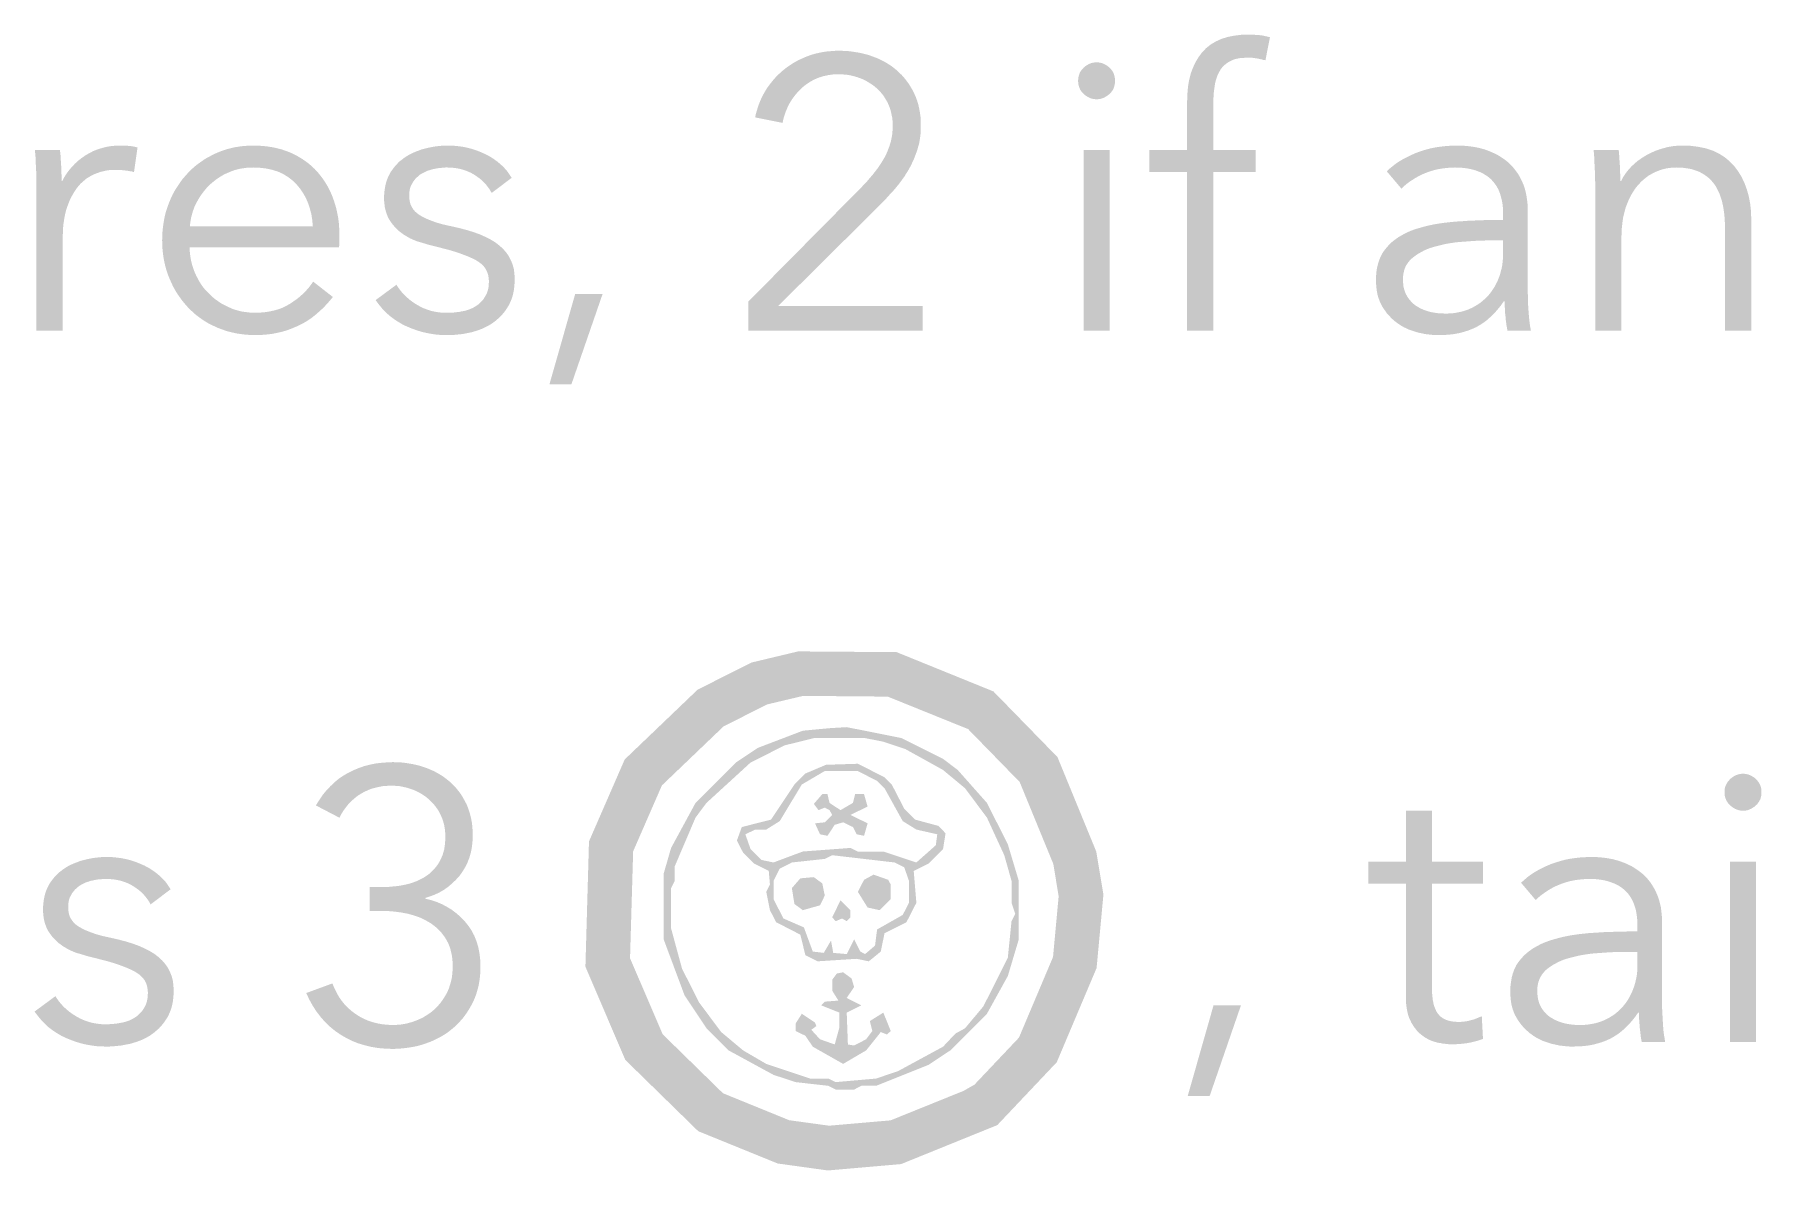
# Model space of a CAD drawing. Header units: millimetres. Extents: x 6 to 594, y 82 to 394.
# Drawn here: x 302.3 to 313.95, y 375.13 to 382.8 of the extents above; entities that cross this region are included whole.
import ezdxf

# ---------------------------------------------------------------- set-up
doc = ezdxf.new("R2010")
doc.units = ezdxf.units.MM
doc.layers.add('RASTER', color=7, linetype='Continuous')

msp = doc.modelspace()

# ---------------------------------------------------------------- hatches: boundary and pattern name
at = {"layer": 'RASTER'}
for points in [[(310.539, 381.869), (310.253, 381.869), (310.253, 380.8), (310.076, 380.8), (310.076, 381.869), (309.821, 381.869), (309.821, 382.017), (310.076, 382.017), (310.076, 382.35), (310.078, 382.4), (310.082, 382.448), (310.09, 382.493), (310.101, 382.536), (310.116, 382.575), (310.133, 382.612), (310.154, 382.646), (310.177, 382.677), (310.204, 382.705), (310.235, 382.73), (310.269, 382.75), (310.306, 382.767), (310.347, 382.78), (310.391, 382.789), (310.438, 382.795), (310.489, 382.797), (310.498, 382.797), (310.507, 382.797), (310.515, 382.796), (310.525, 382.796), (310.534, 382.795), (310.543, 382.795), (310.553, 382.794), (310.562, 382.793), (310.572, 382.792), (310.581, 382.791), (310.591, 382.789), (310.6, 382.787), (310.609, 382.785), (310.618, 382.783), (310.626, 382.781), (310.635, 382.779), (310.604, 382.623), (310.597, 382.625), (310.59, 382.626), (310.582, 382.628), (310.575, 382.63), (310.568, 382.631), (310.561, 382.633), (310.554, 382.634), (310.547, 382.636), (310.539, 382.637), (310.532, 382.638), (310.524, 382.639), (310.516, 382.64), (310.508, 382.64), (310.499, 382.64), (310.491, 382.641), (310.482, 382.641), (310.464, 382.64), (310.448, 382.639), (310.432, 382.638), (310.418, 382.635), (310.403, 382.632), (310.39, 382.628), (310.378, 382.623), (310.366, 382.617), (310.355, 382.611), (310.344, 382.604), (310.335, 382.597), (310.326, 382.589), (310.317, 382.581), (310.309, 382.571), (310.302, 382.562), (310.296, 382.551), (310.29, 382.54), (310.284, 382.529), (310.279, 382.517), (310.275, 382.505), (310.271, 382.492), (310.267, 382.479), (310.264, 382.465), (310.262, 382.451), (310.26, 382.437), (310.258, 382.422), (310.256, 382.407), (310.255, 382.392), (310.254, 382.376), (310.253, 382.361), (310.253, 382.345), (310.253, 382.329), (310.253, 382.017), (310.539, 382.017)], [(308.292, 380.8), (307.115, 380.8), (307.115, 380.995), (307.869, 381.757), (307.879, 381.767), (307.889, 381.778), (307.9, 381.789), (307.91, 381.8), (307.92, 381.811), (307.93, 381.823), (307.94, 381.835), (307.951, 381.847), (307.96, 381.859), (307.97, 381.871), (307.979, 381.883), (307.989, 381.896), (307.997, 381.908), (308.006, 381.921), (308.014, 381.934), (308.022, 381.947), (308.03, 381.96), (308.037, 381.973), (308.044, 381.987), (308.05, 382), (308.056, 382.014), (308.061, 382.028), (308.067, 382.043), (308.071, 382.057), (308.076, 382.072), (308.079, 382.087), (308.082, 382.102), (308.085, 382.117), (308.087, 382.132), (308.088, 382.147), (308.089, 382.162), (308.09, 382.178), (308.089, 382.198), (308.088, 382.217), (308.086, 382.236), (308.082, 382.255), (308.078, 382.273), (308.074, 382.29), (308.068, 382.307), (308.061, 382.324), (308.054, 382.34), (308.045, 382.355), (308.036, 382.37), (308.027, 382.384), (308.017, 382.397), (308.006, 382.41), (307.994, 382.422), (307.982, 382.434), (307.969, 382.445), (307.955, 382.456), (307.941, 382.465), (307.927, 382.474), (307.912, 382.483), (307.897, 382.491), (307.881, 382.498), (307.865, 382.504), (307.848, 382.51), (307.831, 382.515), (307.814, 382.519), (307.797, 382.523), (307.779, 382.526), (307.762, 382.527), (307.744, 382.529), (307.726, 382.529), (307.689, 382.528), (307.654, 382.523), (307.621, 382.516), (307.589, 382.506), (307.559, 382.493), (307.53, 382.477), (307.502, 382.458), (307.476, 382.437), (307.452, 382.413), (307.43, 382.387), (307.41, 382.36), (307.393, 382.332), (307.378, 382.302), (307.365, 382.27), (307.354, 382.236), (307.346, 382.201), (307.161, 382.238), (307.166, 382.262), (307.173, 382.285), (307.18, 382.308), (307.188, 382.331), (307.197, 382.353), (307.207, 382.375), (307.218, 382.396), (307.23, 382.417), (307.243, 382.438), (307.257, 382.457), (307.272, 382.476), (307.287, 382.495), (307.303, 382.512), (307.32, 382.529), (307.337, 382.545), (307.355, 382.56), (307.374, 382.575), (307.393, 382.588), (307.413, 382.601), (307.434, 382.614), (307.455, 382.625), (307.477, 382.635), (307.5, 382.645), (307.523, 382.654), (307.546, 382.662), (307.571, 382.669), (307.595, 382.674), (307.62, 382.679), (307.646, 382.683), (307.672, 382.685), (307.699, 382.687), (307.726, 382.688), (307.753, 382.687), (307.781, 382.686), (307.808, 382.683), (307.834, 382.679), (307.861, 382.675), (307.887, 382.669), (307.912, 382.663), (307.938, 382.655), (307.962, 382.646), (307.986, 382.637), (308.009, 382.626), (308.031, 382.615), (308.053, 382.602), (308.074, 382.589), (308.094, 382.574), (308.113, 382.559), (308.131, 382.542), (308.149, 382.525), (308.165, 382.507), (308.181, 382.487), (308.196, 382.467), (308.209, 382.446), (308.222, 382.424), (308.234, 382.4), (308.245, 382.376), (308.254, 382.351), (308.262, 382.325), (308.268, 382.298), (308.273, 382.27), (308.277, 382.241), (308.279, 382.211), (308.279, 382.181), (308.279, 382.159), (308.278, 382.137), (308.276, 382.116), (308.273, 382.095), (308.27, 382.075), (308.266, 382.055), (308.26, 382.036), (308.255, 382.017), (308.248, 381.998), (308.241, 381.98), (308.234, 381.961), (308.226, 381.943), (308.218, 381.926), (308.209, 381.908), (308.2, 381.891), (308.19, 381.874), (308.179, 381.857), (308.169, 381.84), (308.157, 381.824), (308.146, 381.808), (308.134, 381.792), (308.121, 381.776), (308.108, 381.76), (308.095, 381.745), (308.081, 381.73), (308.067, 381.715), (308.053, 381.699), (308.039, 381.684), (308.025, 381.669), (308.01, 381.654), (307.995, 381.639), (307.98, 381.624), (307.317, 380.966), (308.292, 380.966)], [(302.312, 381.749), (302.312, 381.762), (302.312, 381.775), (302.312, 381.79), (302.312, 381.806), (302.311, 381.822), (302.311, 381.839), (302.31, 381.857), (302.31, 381.876), (302.309, 381.896), (302.308, 381.914), (302.307, 381.933), (302.307, 381.951), (302.306, 381.968), (302.304, 381.985), (302.303, 382.001), (302.302, 382.017), (302.471, 382.017), (302.472, 382.004), (302.473, 381.991), (302.475, 381.978), (302.476, 381.965), (302.476, 381.951), (302.477, 381.937), (302.478, 381.922), (302.479, 381.908), (302.479, 381.893), (302.48, 381.879), (302.48, 381.866), (302.481, 381.853), (302.481, 381.841), (302.481, 381.83), (302.481, 381.819), (302.481, 381.809), (302.487, 381.809), (302.5, 381.835), (302.516, 381.86), (302.533, 381.883), (302.552, 381.905), (302.572, 381.926), (302.594, 381.946), (302.617, 381.964), (302.643, 381.982), (302.669, 381.997), (302.696, 382.011), (302.724, 382.022), (302.753, 382.031), (302.783, 382.039), (302.813, 382.044), (302.845, 382.047), (302.877, 382.048), (302.885, 382.048), (302.893, 382.048), (302.901, 382.048), (302.909, 382.047), (302.916, 382.047), (302.924, 382.047), (302.931, 382.046), (302.938, 382.045), (302.945, 382.045), (302.951, 382.044), (302.958, 382.043), (302.965, 382.042), (302.972, 382.04), (302.979, 382.039), (302.986, 382.037), (302.994, 382.035), (302.97, 381.869), (302.966, 381.87), (302.961, 381.871), (302.956, 381.873), (302.949, 381.874), (302.943, 381.875), (302.935, 381.876), (302.927, 381.878), (302.918, 381.879), (302.909, 381.88), (302.9, 381.881), (302.891, 381.882), (302.882, 381.883), (302.873, 381.883), (302.864, 381.884), (302.855, 381.884), (302.845, 381.884), (302.828, 381.884), (302.811, 381.883), (302.793, 381.881), (302.777, 381.878), (302.76, 381.874), (302.743, 381.87), (302.727, 381.864), (302.71, 381.858), (302.694, 381.851), (302.679, 381.843), (302.664, 381.834), (302.649, 381.825), (302.636, 381.814), (302.622, 381.802), (302.609, 381.79), (302.597, 381.776), (302.585, 381.762), (302.574, 381.746), (302.564, 381.73), (302.554, 381.713), (302.544, 381.694), (302.535, 381.675), (302.527, 381.655), (302.519, 381.633), (302.512, 381.611), (302.506, 381.588), (302.501, 381.563), (302.497, 381.537), (302.493, 381.511), (302.491, 381.483), (302.49, 381.454), (302.489, 381.424), (302.489, 380.8), (302.312, 380.8), (302.312, 381.749)], [(305.383, 381.728), (305.373, 381.747), (305.361, 381.764), (305.348, 381.781), (305.334, 381.797), (305.319, 381.812), (305.302, 381.826), (305.284, 381.839), (305.265, 381.852), (305.245, 381.863), (305.224, 381.873), (305.202, 381.881), (305.18, 381.888), (305.157, 381.893), (305.133, 381.897), (305.109, 381.899), (305.084, 381.9), (305.072, 381.9), (305.061, 381.899), (305.049, 381.898), (305.037, 381.897), (305.026, 381.896), (305.014, 381.894), (305.002, 381.892), (304.99, 381.889), (304.979, 381.887), (304.968, 381.883), (304.957, 381.88), (304.946, 381.876), (304.936, 381.871), (304.926, 381.866), (304.916, 381.861), (304.907, 381.856), (304.898, 381.85), (304.89, 381.843), (304.882, 381.836), (304.874, 381.829), (304.867, 381.821), (304.861, 381.813), (304.854, 381.805), (304.849, 381.796), (304.844, 381.786), (304.839, 381.777), (304.835, 381.767), (304.832, 381.756), (304.83, 381.745), (304.828, 381.734), (304.827, 381.722), (304.827, 381.71), (304.828, 381.689), (304.831, 381.67), (304.836, 381.651), (304.844, 381.634), (304.854, 381.618), (304.866, 381.604), (304.88, 381.591), (304.897, 381.579), (304.916, 381.568), (304.937, 381.557), (304.961, 381.547), (304.987, 381.537), (305.016, 381.527), (305.047, 381.518), (305.081, 381.51), (305.118, 381.502), (305.17, 381.49), (305.219, 381.477), (305.264, 381.463), (305.305, 381.448), (305.343, 381.431), (305.378, 381.413), (305.409, 381.394), (305.436, 381.373), (305.46, 381.351), (305.481, 381.327), (305.499, 381.302), (305.513, 381.274), (305.525, 381.245), (305.533, 381.214), (305.537, 381.181), (305.539, 381.146), (305.538, 381.12), (305.536, 381.096), (305.533, 381.072), (305.529, 381.05), (305.523, 381.028), (305.516, 381.008), (305.508, 380.989), (305.499, 380.97), (305.488, 380.953), (305.477, 380.936), (305.465, 380.92), (305.452, 380.905), (305.439, 380.891), (305.424, 380.878), (305.409, 380.865), (305.393, 380.853), (305.377, 380.842), (305.36, 380.832), (305.342, 380.823), (305.324, 380.814), (305.306, 380.807), (305.286, 380.8), (305.267, 380.794), (305.247, 380.788), (305.226, 380.784), (305.205, 380.78), (305.185, 380.776), (305.164, 380.774), (305.144, 380.772), (305.123, 380.77), (305.102, 380.769), (305.081, 380.769), (305.047, 380.77), (305.013, 380.772), (304.979, 380.777), (304.946, 380.783), (304.912, 380.791), (304.879, 380.801), (304.846, 380.813), (304.814, 380.826), (304.782, 380.841), (304.752, 380.859), (304.723, 380.878), (304.695, 380.899), (304.669, 380.923), (304.645, 380.948), (304.622, 380.976), (304.6, 381.005), (304.741, 381.109), (304.753, 381.09), (304.767, 381.071), (304.782, 381.053), (304.799, 381.035), (304.817, 381.019), (304.836, 381.003), (304.857, 380.988), (304.879, 380.974), (304.902, 380.961), (304.925, 380.95), (304.949, 380.941), (304.974, 380.933), (304.999, 380.927), (305.025, 380.923), (305.052, 380.92), (305.079, 380.92), (305.093, 380.92), (305.107, 380.92), (305.121, 380.921), (305.135, 380.922), (305.148, 380.924), (305.162, 380.925), (305.175, 380.928), (305.188, 380.93), (305.201, 380.933), (305.213, 380.936), (305.225, 380.94), (305.237, 380.944), (305.248, 380.949), (305.259, 380.954), (305.269, 380.96), (305.279, 380.966), (305.289, 380.973), (305.298, 380.98), (305.306, 380.988), (305.314, 380.996), (305.322, 381.004), (305.329, 381.013), (305.335, 381.023), (305.341, 381.033), (305.347, 381.043), (305.352, 381.054), (305.356, 381.066), (305.359, 381.078), (305.362, 381.091), (305.363, 381.104), (305.364, 381.118), (305.365, 381.133), (305.363, 381.156), (305.359, 381.178), (305.352, 381.198), (305.342, 381.217), (305.329, 381.234), (305.313, 381.25), (305.294, 381.264), (305.273, 381.277), (305.248, 381.289), (305.221, 381.301), (305.192, 381.312), (305.16, 381.324), (305.125, 381.335), (305.088, 381.346), (305.048, 381.356), (305.006, 381.367), (304.992, 381.37), (304.978, 381.374), (304.964, 381.377), (304.95, 381.381), (304.935, 381.386), (304.92, 381.39), (304.905, 381.395), (304.89, 381.399), (304.875, 381.404), (304.86, 381.41), (304.846, 381.416), (304.831, 381.423), (304.817, 381.431), (304.804, 381.439), (304.79, 381.447), (304.777, 381.457), (304.764, 381.466), (304.752, 381.477), (304.741, 381.488), (304.73, 381.499), (304.719, 381.511), (304.709, 381.524), (304.7, 381.537), (304.691, 381.551), (304.683, 381.566), (304.677, 381.582), (304.671, 381.598), (304.666, 381.616), (304.662, 381.634), (304.66, 381.653), (304.658, 381.673), (304.658, 381.694), (304.658, 381.717), (304.66, 381.739), (304.663, 381.761), (304.667, 381.781), (304.672, 381.801), (304.678, 381.819), (304.685, 381.837), (304.694, 381.854), (304.703, 381.871), (304.714, 381.886), (304.725, 381.901), (304.737, 381.915), (304.749, 381.928), (304.762, 381.941), (304.777, 381.952), (304.792, 381.964), (304.807, 381.974), (304.823, 381.984), (304.84, 381.993), (304.857, 382.001), (304.874, 382.008), (304.893, 382.015), (304.911, 382.022), (304.931, 382.027), (304.95, 382.032), (304.97, 382.036), (304.99, 382.04), (305.01, 382.043), (305.03, 382.045), (305.051, 382.047), (305.071, 382.048), (305.092, 382.048), (305.124, 382.047), (305.155, 382.044), (305.186, 382.04), (305.217, 382.034), (305.248, 382.026), (305.279, 382.016), (305.309, 382.004), (305.339, 381.991), (305.368, 381.976), (305.395, 381.959), (305.42, 381.941), (305.443, 381.922), (305.465, 381.901), (305.485, 381.879), (305.502, 381.855), (305.518, 381.83)], [(312.988, 382.017), (312.989, 382.004), (312.99, 381.991), (312.992, 381.978), (312.993, 381.965), (312.993, 381.951), (312.994, 381.937), (312.995, 381.922), (312.996, 381.908), (312.996, 381.893), (312.997, 381.879), (312.997, 381.866), (312.998, 381.853), (312.998, 381.841), (312.998, 381.83), (312.998, 381.819), (312.998, 381.809), (313.004, 381.809), (313.018, 381.835), (313.034, 381.86), (313.052, 381.883), (313.072, 381.905), (313.094, 381.926), (313.118, 381.946), (313.144, 381.964), (313.173, 381.982), (313.202, 381.997), (313.232, 382.011), (313.262, 382.022), (313.293, 382.031), (313.324, 382.039), (313.355, 382.044), (313.387, 382.047), (313.42, 382.048), (313.476, 382.046), (313.528, 382.039), (313.577, 382.029), (313.622, 382.014), (313.664, 381.994), (313.702, 381.97), (313.736, 381.942), (313.767, 381.91), (313.794, 381.874), (313.817, 381.836), (313.837, 381.794), (313.853, 381.75), (313.866, 381.703), (313.875, 381.654), (313.881, 381.601), (313.882, 381.546), (313.882, 380.8), (313.706, 380.8), (313.706, 381.473), (313.705, 381.497), (313.705, 381.52), (313.703, 381.543), (313.702, 381.565), (313.7, 381.587), (313.697, 381.607), (313.694, 381.628), (313.69, 381.648), (313.686, 381.667), (313.681, 381.685), (313.675, 381.703), (313.669, 381.72), (313.662, 381.736), (313.654, 381.752), (313.646, 381.767), (313.637, 381.782), (313.627, 381.795), (313.616, 381.808), (313.605, 381.82), (313.593, 381.831), (313.579, 381.842), (313.566, 381.851), (313.551, 381.86), (313.535, 381.869), (313.519, 381.876), (313.501, 381.882), (313.483, 381.888), (313.463, 381.892), (313.443, 381.895), (313.421, 381.898), (313.399, 381.899), (313.375, 381.9), (313.358, 381.899), (313.341, 381.898), (313.323, 381.896), (313.306, 381.893), (313.289, 381.889), (313.272, 381.884), (313.256, 381.878), (313.239, 381.871), (313.223, 381.864), (313.207, 381.855), (313.191, 381.846), (313.176, 381.835), (313.162, 381.824), (313.147, 381.811), (313.134, 381.798), (313.121, 381.784), (313.108, 381.769), (313.096, 381.753), (313.085, 381.736), (313.074, 381.718), (313.064, 381.699), (313.054, 381.679), (313.046, 381.658), (313.037, 381.636), (313.03, 381.613), (313.024, 381.589), (313.018, 381.564), (313.014, 381.538), (313.011, 381.511), (313.008, 381.483), (313.007, 381.454), (313.006, 381.424), (313.006, 380.8), (312.829, 380.8), (312.829, 381.749), (312.829, 381.762), (312.829, 381.775), (312.829, 381.79), (312.829, 381.806), (312.828, 381.822), (312.828, 381.839), (312.827, 381.857), (312.827, 381.876), (312.826, 381.896), (312.825, 381.914), (312.824, 381.933), (312.824, 381.951), (312.823, 381.968), (312.821, 381.985), (312.82, 382.001), (312.819, 382.017)], [(305.921, 380.436), (305.773, 380.436), (305.947, 381.047), (306.132, 381.047)], [(304.561, 377.045), (304.642, 377.045), (304.664, 377.045), (304.686, 377.046), (304.707, 377.048), (304.728, 377.05), (304.748, 377.052), (304.769, 377.055), (304.789, 377.059), (304.808, 377.063), (304.828, 377.068), (304.846, 377.074), (304.864, 377.08), (304.882, 377.087), (304.898, 377.095), (304.914, 377.103), (304.93, 377.112), (304.945, 377.122), (304.959, 377.132), (304.973, 377.144), (304.985, 377.156), (304.997, 377.168), (305.008, 377.182), (305.019, 377.196), (305.028, 377.211), (305.037, 377.227), (305.045, 377.244), (305.052, 377.261), (305.058, 377.28), (305.063, 377.299), (305.066, 377.319), (305.069, 377.339), (305.07, 377.361), (305.071, 377.383), (305.071, 377.402), (305.069, 377.421), (305.067, 377.44), (305.064, 377.458), (305.06, 377.475), (305.055, 377.492), (305.049, 377.509), (305.042, 377.525), (305.035, 377.541), (305.027, 377.556), (305.018, 377.57), (305.008, 377.584), (304.998, 377.597), (304.987, 377.61), (304.975, 377.622), (304.963, 377.634), (304.95, 377.645), (304.937, 377.656), (304.923, 377.665), (304.909, 377.674), (304.894, 377.683), (304.878, 377.691), (304.862, 377.698), (304.846, 377.704), (304.829, 377.71), (304.813, 377.715), (304.795, 377.719), (304.778, 377.723), (304.761, 377.726), (304.743, 377.727), (304.725, 377.729), (304.707, 377.729), (304.678, 377.728), (304.65, 377.726), (304.623, 377.721), (304.597, 377.715), (304.571, 377.708), (304.547, 377.698), (304.523, 377.687), (304.5, 377.674), (304.478, 377.66), (304.458, 377.644), (304.438, 377.626), (304.419, 377.607), (304.402, 377.586), (304.385, 377.563), (304.37, 377.539), (304.356, 377.513), (304.197, 377.596), (304.22, 377.632), (304.243, 377.666), (304.268, 377.697), (304.295, 377.725), (304.323, 377.752), (304.352, 377.776), (304.383, 377.797), (304.416, 377.816), (304.45, 377.833), (304.484, 377.847), (304.52, 377.86), (304.558, 377.87), (304.596, 377.878), (304.635, 377.883), (304.676, 377.886), (304.717, 377.888), (304.745, 377.887), (304.771, 377.886), (304.798, 377.883), (304.824, 377.879), (304.849, 377.875), (304.875, 377.869), (304.9, 377.863), (304.924, 377.855), (304.948, 377.847), (304.971, 377.837), (304.994, 377.827), (305.016, 377.815), (305.037, 377.803), (305.057, 377.79), (305.077, 377.775), (305.096, 377.76), (305.114, 377.744), (305.131, 377.727), (305.147, 377.709), (305.162, 377.69), (305.176, 377.671), (305.189, 377.65), (305.201, 377.628), (305.213, 377.606), (305.223, 377.582), (305.231, 377.558), (305.239, 377.532), (305.245, 377.506), (305.25, 377.479), (305.253, 377.452), (305.255, 377.423), (305.256, 377.394), (305.254, 377.353), (305.25, 377.315), (305.243, 377.278), (305.233, 377.243), (305.22, 377.21), (305.204, 377.178), (305.186, 377.148), (305.165, 377.119), (305.141, 377.093), (305.116, 377.069), (305.09, 377.047), (305.062, 377.027), (305.033, 377.01), (305.002, 376.995), (304.97, 376.983), (304.936, 376.972), (304.936, 376.967), (304.975, 376.957), (305.012, 376.945), (305.047, 376.93), (305.081, 376.912), (305.114, 376.892), (305.144, 376.869), (305.174, 376.843), (305.201, 376.815), (305.226, 376.784), (305.248, 376.752), (305.266, 376.717), (305.281, 376.68), (305.293, 376.64), (305.301, 376.599), (305.306, 376.555), (305.308, 376.51), (305.307, 376.477), (305.305, 376.445), (305.301, 376.414), (305.296, 376.384), (305.289, 376.356), (305.281, 376.328), (305.271, 376.3), (305.26, 376.274), (305.247, 376.249), (305.233, 376.225), (305.219, 376.202), (305.203, 376.179), (305.187, 376.158), (305.169, 376.138), (305.15, 376.118), (305.131, 376.1), (305.11, 376.083), (305.089, 376.066), (305.067, 376.051), (305.043, 376.037), (305.019, 376.024), (304.995, 376.012), (304.969, 376.001), (304.942, 375.991), (304.915, 375.982), (304.888, 375.974), (304.86, 375.968), (304.831, 375.963), (304.803, 375.959), (304.774, 375.956), (304.745, 375.954), (304.715, 375.953), (304.665, 375.955), (304.617, 375.959), (304.57, 375.967), (304.525, 375.978), (304.482, 375.991), (304.44, 376.008), (304.4, 376.028), (304.361, 376.051), (304.325, 376.076), (304.29, 376.105), (304.258, 376.136), (304.229, 376.169), (304.201, 376.206), (304.176, 376.244), (304.153, 376.286), (304.132, 376.33), (304.309, 376.395), (304.322, 376.363), (304.337, 376.333), (304.353, 376.304), (304.372, 376.277), (304.392, 376.252), (304.415, 376.229), (304.439, 376.208), (304.465, 376.189), (304.493, 376.171), (304.522, 376.156), (304.551, 376.143), (304.582, 376.133), (304.614, 376.125), (304.647, 376.119), (304.68, 376.116), (304.715, 376.114), (304.734, 376.115), (304.754, 376.116), (304.773, 376.118), (304.792, 376.121), (304.811, 376.125), (304.83, 376.13), (304.848, 376.135), (304.867, 376.142), (304.885, 376.149), (304.903, 376.157), (304.92, 376.165), (304.936, 376.175), (304.952, 376.185), (304.968, 376.196), (304.983, 376.207), (304.997, 376.22), (305.011, 376.233), (305.023, 376.246), (305.036, 376.261), (305.047, 376.276), (305.058, 376.292), (305.068, 376.308), (305.078, 376.325), (305.087, 376.343), (305.095, 376.362), (305.101, 376.381), (305.107, 376.401), (305.112, 376.421), (305.116, 376.442), (305.118, 376.464), (305.12, 376.487), (305.12, 376.51), (305.12, 376.535), (305.118, 376.56), (305.115, 376.583), (305.11, 376.605), (305.105, 376.627), (305.098, 376.647), (305.09, 376.667), (305.08, 376.685), (305.07, 376.703), (305.058, 376.719), (305.046, 376.735), (305.033, 376.75), (305.019, 376.764), (305.004, 376.777), (304.989, 376.789), (304.972, 376.801), (304.955, 376.811), (304.937, 376.821), (304.919, 376.83), (304.9, 376.839), (304.881, 376.846), (304.861, 376.853), (304.84, 376.859), (304.819, 376.865), (304.797, 376.869), (304.776, 376.873), (304.754, 376.876), (304.732, 376.879), (304.71, 376.881), (304.687, 376.883), (304.665, 376.884), (304.642, 376.884), (304.561, 376.884)], [(312.072, 377.069), (311.728, 377.069), (311.728, 376.359), (311.729, 376.342), (311.729, 376.326), (311.73, 376.311), (311.732, 376.297), (311.733, 376.283), (311.736, 376.271), (311.738, 376.258), (311.741, 376.247), (311.745, 376.236), (311.749, 376.226), (311.753, 376.217), (311.757, 376.208), (311.762, 376.199), (311.767, 376.192), (311.773, 376.185), (311.779, 376.178), (311.785, 376.172), (311.792, 376.167), (311.799, 376.162), (311.806, 376.157), (311.814, 376.153), (311.821, 376.15), (311.829, 376.147), (311.838, 376.144), (311.846, 376.142), (311.855, 376.14), (311.864, 376.139), (311.873, 376.137), (311.882, 376.136), (311.891, 376.136), (311.901, 376.135), (311.91, 376.135), (311.92, 376.135), (311.929, 376.136), (311.938, 376.137), (311.948, 376.138), (311.957, 376.139), (311.967, 376.141), (311.977, 376.143), (311.987, 376.146), (311.997, 376.148), (312.007, 376.151), (312.017, 376.154), (312.026, 376.158), (312.036, 376.162), (312.045, 376.166), (312.055, 376.17), (312.064, 376.174), (312.072, 376.021), (312.06, 376.016), (312.048, 376.012), (312.036, 376.008), (312.024, 376.005), (312.012, 376.002), (311.999, 375.999), (311.987, 375.996), (311.974, 375.994), (311.961, 375.991), (311.948, 375.99), (311.935, 375.988), (311.921, 375.987), (311.907, 375.986), (311.893, 375.985), (311.878, 375.985), (311.864, 375.984), (311.851, 375.985), (311.839, 375.985), (311.826, 375.986), (311.813, 375.988), (311.8, 375.989), (311.787, 375.992), (311.773, 375.994), (311.76, 375.997), (311.746, 376.001), (311.733, 376.005), (311.72, 376.01), (311.707, 376.016), (311.694, 376.023), (311.682, 376.03), (311.67, 376.038), (311.658, 376.047), (311.647, 376.056), (311.636, 376.067), (311.625, 376.078), (311.616, 376.09), (311.606, 376.102), (311.598, 376.116), (311.589, 376.13), (311.582, 376.146), (311.574, 376.162), (311.568, 376.179), (311.563, 376.198), (311.559, 376.218), (311.556, 376.239), (311.553, 376.261), (311.552, 376.285), (311.552, 376.309), (311.552, 377.069), (311.299, 377.069), (311.299, 377.217), (311.552, 377.217), (311.552, 377.56), (311.728, 377.56), (311.728, 377.217), (312.072, 377.217)], [(303.082, 376.928), (303.072, 376.947), (303.06, 376.964), (303.047, 376.981), (303.033, 376.997), (303.018, 377.012), (303.001, 377.026), (302.983, 377.039), (302.964, 377.052), (302.944, 377.063), (302.923, 377.073), (302.901, 377.081), (302.879, 377.088), (302.856, 377.093), (302.832, 377.097), (302.808, 377.099), (302.783, 377.1), (302.771, 377.1), (302.76, 377.099), (302.748, 377.098), (302.736, 377.097), (302.725, 377.096), (302.713, 377.094), (302.701, 377.092), (302.689, 377.089), (302.678, 377.087), (302.667, 377.083), (302.656, 377.08), (302.645, 377.076), (302.635, 377.071), (302.625, 377.066), (302.615, 377.061), (302.606, 377.056), (302.597, 377.05), (302.589, 377.043), (302.581, 377.036), (302.573, 377.029), (302.566, 377.021), (302.56, 377.013), (302.553, 377.005), (302.548, 376.996), (302.543, 376.986), (302.538, 376.977), (302.534, 376.967), (302.531, 376.956), (302.529, 376.945), (302.527, 376.934), (302.526, 376.922), (302.526, 376.91), (302.527, 376.889), (302.53, 376.87), (302.535, 376.851), (302.543, 376.834), (302.553, 376.818), (302.565, 376.804), (302.579, 376.791), (302.596, 376.779), (302.615, 376.768), (302.636, 376.757), (302.66, 376.747), (302.686, 376.737), (302.715, 376.727), (302.746, 376.718), (302.78, 376.71), (302.817, 376.702), (302.869, 376.69), (302.918, 376.677), (302.963, 376.663), (303.004, 376.648), (303.042, 376.631), (303.077, 376.613), (303.108, 376.594), (303.135, 376.573), (303.159, 376.551), (303.18, 376.527), (303.198, 376.502), (303.212, 376.474), (303.224, 376.445), (303.232, 376.414), (303.236, 376.381), (303.238, 376.346), (303.237, 376.32), (303.235, 376.296), (303.232, 376.272), (303.228, 376.25), (303.222, 376.228), (303.215, 376.208), (303.207, 376.189), (303.198, 376.17), (303.187, 376.153), (303.176, 376.136), (303.164, 376.12), (303.151, 376.105), (303.138, 376.091), (303.123, 376.078), (303.108, 376.065), (303.092, 376.053), (303.076, 376.042), (303.059, 376.032), (303.041, 376.023), (303.023, 376.014), (303.005, 376.007), (302.985, 376), (302.966, 375.994), (302.946, 375.988), (302.925, 375.984), (302.904, 375.98), (302.884, 375.976), (302.863, 375.974), (302.843, 375.972), (302.822, 375.97), (302.801, 375.969), (302.78, 375.969), (302.746, 375.97), (302.712, 375.972), (302.678, 375.977), (302.645, 375.983), (302.611, 375.991), (302.578, 376.001), (302.545, 376.013), (302.513, 376.026), (302.481, 376.041), (302.451, 376.059), (302.422, 376.078), (302.394, 376.099), (302.368, 376.123), (302.344, 376.148), (302.321, 376.176), (302.299, 376.205), (302.44, 376.309), (302.452, 376.29), (302.466, 376.271), (302.481, 376.253), (302.498, 376.235), (302.516, 376.219), (302.535, 376.203), (302.556, 376.188), (302.578, 376.174), (302.601, 376.161), (302.624, 376.15), (302.648, 376.141), (302.673, 376.133), (302.698, 376.127), (302.724, 376.123), (302.751, 376.12), (302.778, 376.12), (302.792, 376.12), (302.806, 376.12), (302.82, 376.121), (302.834, 376.122), (302.847, 376.124), (302.861, 376.125), (302.874, 376.128), (302.887, 376.13), (302.9, 376.133), (302.912, 376.136), (302.924, 376.14), (302.936, 376.144), (302.947, 376.149), (302.958, 376.154), (302.968, 376.16), (302.978, 376.166), (302.988, 376.173), (302.997, 376.18), (303.005, 376.188), (303.013, 376.196), (303.021, 376.204), (303.028, 376.213), (303.034, 376.223), (303.04, 376.233), (303.046, 376.243), (303.051, 376.254), (303.055, 376.266), (303.058, 376.278), (303.061, 376.291), (303.062, 376.304), (303.063, 376.318), (303.064, 376.333), (303.062, 376.356), (303.058, 376.378), (303.051, 376.398), (303.041, 376.417), (303.028, 376.434), (303.012, 376.45), (302.993, 376.464), (302.972, 376.477), (302.947, 376.489), (302.92, 376.501), (302.891, 376.512), (302.859, 376.524), (302.824, 376.535), (302.787, 376.546), (302.747, 376.556), (302.705, 376.567), (302.691, 376.57), (302.677, 376.574), (302.663, 376.577), (302.649, 376.581), (302.634, 376.586), (302.619, 376.59), (302.604, 376.595), (302.589, 376.599), (302.574, 376.604), (302.559, 376.61), (302.545, 376.616), (302.53, 376.623), (302.516, 376.631), (302.503, 376.639), (302.489, 376.647), (302.476, 376.657), (302.463, 376.666), (302.451, 376.677), (302.44, 376.688), (302.429, 376.699), (302.418, 376.711), (302.408, 376.724), (302.399, 376.737), (302.39, 376.751), (302.382, 376.766), (302.376, 376.782), (302.37, 376.798), (302.365, 376.816), (302.361, 376.834), (302.359, 376.853), (302.357, 376.873), (302.357, 376.894), (302.357, 376.917), (302.359, 376.939), (302.362, 376.961), (302.366, 376.981), (302.371, 377.001), (302.377, 377.019), (302.384, 377.037), (302.393, 377.054), (302.402, 377.071), (302.413, 377.086), (302.424, 377.101), (302.436, 377.115), (302.448, 377.128), (302.461, 377.141), (302.476, 377.152), (302.491, 377.164), (302.506, 377.174), (302.522, 377.184), (302.539, 377.193), (302.556, 377.201), (302.573, 377.208), (302.592, 377.215), (302.61, 377.222), (302.63, 377.227), (302.649, 377.232), (302.669, 377.236), (302.689, 377.24), (302.709, 377.243), (302.729, 377.245), (302.75, 377.247), (302.77, 377.248), (302.791, 377.248), (302.823, 377.247), (302.854, 377.244), (302.885, 377.24), (302.916, 377.234), (302.947, 377.226), (302.978, 377.216), (303.008, 377.204), (303.038, 377.191), (303.067, 377.176), (303.094, 377.159), (303.119, 377.141), (303.142, 377.122), (303.164, 377.101), (303.184, 377.079), (303.201, 377.055), (303.217, 377.03)], [(310.228, 375.636), (310.08, 375.636), (310.254, 376.247), (310.439, 376.247)]]:
    msp.add_hatch(color=7, dxfattribs=at).paths.add_polyline_path(points)
h = msp.add_hatch(color=7, dxfattribs=at)
h.paths.add_polyline_path([(309.553, 380.8), (309.377, 380.8), (309.377, 382.017), (309.553, 382.017)])
h.paths.add_polyline_path([(309.59, 382.485), (309.589, 382.471), (309.587, 382.459), (309.584, 382.447), (309.58, 382.435), (309.575, 382.424), (309.568, 382.414), (309.56, 382.404), (309.551, 382.395), (309.541, 382.387), (309.531, 382.38), (309.52, 382.374), (309.51, 382.369), (309.499, 382.365), (309.488, 382.362), (309.477, 382.361), (309.465, 382.36), (309.453, 382.361), (309.442, 382.362), (309.431, 382.365), (309.42, 382.369), (309.41, 382.374), (309.399, 382.38), (309.389, 382.387), (309.379, 382.395), (309.37, 382.404), (309.362, 382.414), (309.355, 382.424), (309.35, 382.435), (309.346, 382.447), (309.343, 382.459), (309.341, 382.471), (309.34, 382.485), (309.341, 382.498), (309.343, 382.511), (309.346, 382.523), (309.35, 382.535), (309.355, 382.545), (309.362, 382.556), (309.37, 382.565), (309.379, 382.575), (309.389, 382.583), (309.399, 382.59), (309.41, 382.596), (309.42, 382.601), (309.431, 382.605), (309.442, 382.607), (309.453, 382.609), (309.465, 382.61), (309.477, 382.609), (309.488, 382.607), (309.499, 382.605), (309.51, 382.601), (309.52, 382.596), (309.531, 382.59), (309.541, 382.583), (309.551, 382.575), (309.56, 382.565), (309.568, 382.556), (309.575, 382.545), (309.58, 382.535), (309.584, 382.523), (309.587, 382.511), (309.589, 382.498), (309.59, 382.485)])
h = msp.add_hatch(color=7, dxfattribs=at)
h.paths.add_polyline_path([(304.177, 381.502), (304.173, 381.544), (304.167, 381.584), (304.157, 381.622), (304.145, 381.659), (304.13, 381.694), (304.112, 381.726), (304.09, 381.758), (304.066, 381.787), (304.039, 381.813), (304.009, 381.836), (303.977, 381.856), (303.942, 381.872), (303.904, 381.884), (303.863, 381.893), (303.82, 381.898), (303.774, 381.9), (303.752, 381.899), (303.73, 381.898), (303.709, 381.895), (303.688, 381.892), (303.668, 381.887), (303.648, 381.882), (303.629, 381.875), (303.61, 381.867), (303.591, 381.859), (303.573, 381.85), (303.556, 381.84), (303.539, 381.829), (303.523, 381.818), (303.507, 381.805), (303.492, 381.793), (303.477, 381.779), (303.463, 381.765), (303.45, 381.75), (303.438, 381.735), (303.426, 381.719), (303.415, 381.703), (303.405, 381.686), (303.395, 381.669), (303.386, 381.652), (303.378, 381.634), (303.371, 381.615), (303.365, 381.597), (303.36, 381.578), (303.355, 381.56), (303.352, 381.541), (303.349, 381.521), (303.347, 381.502)])
h.paths.add_polyline_path([(304.356, 381.445), (304.356, 381.44), (304.356, 381.436), (304.356, 381.431), (304.356, 381.426), (304.356, 381.421), (304.356, 381.416), (304.356, 381.411), (304.356, 381.406), (304.356, 381.401), (304.356, 381.395), (304.356, 381.39), (304.355, 381.384), (304.355, 381.379), (304.355, 381.373), (304.354, 381.367), (304.353, 381.362), (303.345, 381.362), (303.346, 381.339), (303.348, 381.317), (303.351, 381.295), (303.355, 381.273), (303.36, 381.252), (303.366, 381.231), (303.373, 381.21), (303.381, 381.19), (303.39, 381.17), (303.4, 381.151), (303.41, 381.132), (303.421, 381.115), (303.433, 381.097), (303.446, 381.081), (303.46, 381.065), (303.475, 381.05), (303.49, 381.035), (303.506, 381.021), (303.522, 381.008), (303.54, 380.996), (303.557, 380.984), (303.576, 380.974), (303.595, 380.964), (303.615, 380.955), (303.635, 380.946), (303.656, 380.939), (303.677, 380.933), (303.699, 380.928), (303.721, 380.925), (303.743, 380.922), (303.766, 380.92), (303.789, 380.92), (303.823, 380.921), (303.856, 380.924), (303.887, 380.929), (303.918, 380.936), (303.947, 380.944), (303.975, 380.955), (304.001, 380.968), (304.027, 380.983), (304.051, 381), (304.074, 381.016), (304.095, 381.034), (304.115, 381.052), (304.133, 381.071), (304.15, 381.09), (304.165, 381.11), (304.179, 381.13), (304.312, 381.026), (304.284, 380.993), (304.256, 380.962), (304.227, 380.934), (304.197, 380.908), (304.167, 380.884), (304.136, 380.863), (304.104, 380.845), (304.071, 380.829), (304.038, 380.815), (304.004, 380.802), (303.97, 380.792), (303.935, 380.784), (303.9, 380.777), (303.863, 380.773), (303.827, 380.77), (303.789, 380.769), (303.756, 380.77), (303.723, 380.772), (303.691, 380.776), (303.659, 380.781), (303.628, 380.788), (303.597, 380.796), (303.568, 380.806), (303.538, 380.817), (303.51, 380.83), (303.482, 380.843), (303.456, 380.858), (303.431, 380.874), (303.406, 380.892), (303.383, 380.91), (303.361, 380.93), (303.339, 380.951), (303.319, 380.973), (303.3, 380.996), (303.282, 381.02), (303.265, 381.044), (303.249, 381.07), (303.234, 381.097), (303.221, 381.125), (303.208, 381.154), (303.197, 381.183), (303.187, 381.213), (303.179, 381.244), (303.172, 381.276), (303.167, 381.308), (303.163, 381.341), (303.161, 381.374), (303.16, 381.408), (303.161, 381.443), (303.163, 381.476), (303.167, 381.509), (303.172, 381.541), (303.178, 381.573), (303.186, 381.603), (303.196, 381.634), (303.207, 381.663), (303.219, 381.692), (303.232, 381.72), (303.247, 381.747), (303.263, 381.772), (303.28, 381.797), (303.297, 381.821), (303.317, 381.844), (303.337, 381.866), (303.358, 381.887), (303.38, 381.907), (303.403, 381.925), (303.427, 381.942), (303.452, 381.959), (303.478, 381.973), (303.504, 381.987), (303.532, 382), (303.56, 382.011), (303.589, 382.021), (303.618, 382.029), (303.648, 382.036), (303.679, 382.041), (303.71, 382.045), (303.741, 382.047), (303.774, 382.048), (303.809, 382.047), (303.843, 382.045), (303.876, 382.041), (303.908, 382.036), (303.939, 382.029), (303.969, 382.021), (303.998, 382.011), (304.026, 382), (304.053, 381.987), (304.078, 381.974), (304.103, 381.959), (304.126, 381.943), (304.148, 381.927), (304.169, 381.909), (304.189, 381.89), (304.208, 381.87), (304.225, 381.849), (304.242, 381.827), (304.257, 381.805), (304.272, 381.781), (304.285, 381.757), (304.297, 381.732), (304.308, 381.706), (304.318, 381.679), (304.327, 381.651), (304.335, 381.623), (304.341, 381.595), (304.347, 381.566), (304.351, 381.536), (304.354, 381.506), (304.355, 381.476), (304.356, 381.445)])
h = msp.add_hatch(color=7, dxfattribs=at)
h.paths.add_polyline_path([(312.208, 381.585), (312.207, 381.624), (312.203, 381.659), (312.196, 381.693), (312.187, 381.724), (312.176, 381.752), (312.161, 381.778), (312.144, 381.801), (312.125, 381.822), (312.103, 381.84), (312.078, 381.856), (312.052, 381.869), (312.023, 381.88), (311.991, 381.889), (311.958, 381.895), (311.921, 381.899), (311.883, 381.9), (311.856, 381.899), (311.829, 381.897), (311.803, 381.894), (311.778, 381.89), (311.753, 381.885), (311.728, 381.878), (311.704, 381.87), (311.68, 381.861), (311.657, 381.851), (311.635, 381.84), (311.614, 381.828), (311.594, 381.815), (311.574, 381.802), (311.556, 381.788), (311.538, 381.773), (311.522, 381.757), (311.423, 381.874), (311.442, 381.892), (311.464, 381.91), (311.486, 381.927), (311.51, 381.943), (311.536, 381.958), (311.563, 381.972), (311.592, 381.986), (311.622, 381.999), (311.653, 382.01), (311.685, 382.02), (311.719, 382.029), (311.753, 382.036), (311.789, 382.041), (311.825, 382.045), (311.863, 382.047), (311.901, 382.048), (311.926, 382.048), (311.95, 382.046), (311.973, 382.044), (311.997, 382.041), (312.02, 382.037), (312.042, 382.033), (312.064, 382.027), (312.086, 382.021), (312.107, 382.013), (312.127, 382.005), (312.147, 381.996), (312.166, 381.987), (312.185, 381.976), (312.203, 381.964), (312.22, 381.952), (312.237, 381.939), (312.252, 381.925), (312.267, 381.91), (312.281, 381.894), (312.294, 381.877), (312.307, 381.859), (312.318, 381.841), (312.328, 381.821), (312.338, 381.801), (312.347, 381.78), (312.354, 381.758), (312.36, 381.735), (312.365, 381.711), (312.369, 381.686), (312.372, 381.66), (312.374, 381.634), (312.374, 381.606), (312.374, 381.073), (312.374, 381.055), (312.375, 381.038), (312.375, 381.02), (312.376, 381.002), (312.376, 380.983), (312.377, 380.965), (312.378, 380.946), (312.38, 380.927), (312.381, 380.909), (312.383, 380.891), (312.384, 380.874), (312.386, 380.858), (312.388, 380.842), (312.39, 380.827), (312.393, 380.813), (312.395, 380.8), (312.237, 380.8), (312.235, 380.811), (312.233, 380.823), (312.231, 380.834), (312.229, 380.846), (312.228, 380.858), (312.226, 380.871), (312.225, 380.883), (312.224, 380.896), (312.222, 380.909), (312.221, 380.922), (312.22, 380.935), (312.22, 380.948), (312.219, 380.96), (312.219, 380.973), (312.218, 380.985), (312.218, 380.998), (312.213, 380.998), (312.192, 380.968), (312.17, 380.941), (312.148, 380.916), (312.124, 380.893), (312.101, 380.872), (312.076, 380.853), (312.051, 380.837), (312.025, 380.822), (311.998, 380.81), (311.969, 380.799), (311.94, 380.79), (311.909, 380.782), (311.876, 380.776), (311.843, 380.772), (311.808, 380.77), (311.771, 380.769), (311.754, 380.769), (311.736, 380.77), (311.718, 380.772), (311.7, 380.774), (311.682, 380.776), (311.664, 380.78), (311.645, 380.784), (311.627, 380.788), (311.609, 380.794), (311.591, 380.8), (311.573, 380.806), (311.556, 380.814), (311.539, 380.822), (311.523, 380.831), (311.507, 380.841), (311.492, 380.852), (311.477, 380.863), (311.462, 380.876), (311.449, 380.889), (311.436, 380.903), (311.423, 380.917), (311.412, 380.933), (311.401, 380.949), (311.39, 380.966), (311.381, 380.984), (311.373, 381.003), (311.366, 381.023), (311.36, 381.044), (311.356, 381.066), (311.353, 381.089), (311.351, 381.113), (311.35, 381.138), (311.351, 381.172), (311.354, 381.205), (311.36, 381.235), (311.368, 381.264), (311.378, 381.291), (311.39, 381.316), (311.405, 381.339), (311.422, 381.36), (311.44, 381.38), (311.46, 381.399), (311.482, 381.416), (311.505, 381.432), (311.53, 381.446), (311.556, 381.46), (311.583, 381.472), (311.613, 381.483), (311.643, 381.492), (311.675, 381.501), (311.707, 381.509), (311.741, 381.516), (311.776, 381.522), (311.812, 381.527), (311.849, 381.531), (311.887, 381.535), (311.926, 381.537), (311.965, 381.54), (312.005, 381.542), (312.045, 381.543), (312.085, 381.545), (312.126, 381.545), (312.167, 381.546), (312.208, 381.546)])
h.paths.add_polyline_path([(312.156, 381.408), (312.129, 381.408), (312.101, 381.408), (312.074, 381.407), (312.046, 381.406), (312.019, 381.405), (311.991, 381.403), (311.964, 381.401), (311.936, 381.399), (311.909, 381.397), (311.882, 381.394), (311.856, 381.39), (311.831, 381.386), (311.806, 381.381), (311.782, 381.375), (311.759, 381.369), (311.736, 381.363), (311.714, 381.356), (311.693, 381.348), (311.673, 381.339), (311.655, 381.329), (311.637, 381.319), (311.62, 381.308), (311.604, 381.296), (311.589, 381.284), (311.576, 381.27), (311.564, 381.255), (311.554, 381.24), (311.546, 381.223), (311.54, 381.205), (311.536, 381.187), (311.533, 381.167), (311.532, 381.146), (311.532, 381.13), (311.534, 381.115), (311.535, 381.1), (311.538, 381.086), (311.542, 381.073), (311.546, 381.06), (311.551, 381.048), (311.557, 381.037), (311.563, 381.026), (311.57, 381.016), (311.578, 381.006), (311.586, 380.997), (311.594, 380.988), (311.603, 380.98), (311.613, 380.972), (311.623, 380.965), (311.634, 380.959), (311.644, 380.952), (311.655, 380.947), (311.667, 380.942), (311.679, 380.937), (311.691, 380.933), (311.703, 380.929), (311.715, 380.926), (311.728, 380.923), (311.741, 380.921), (311.754, 380.919), (311.766, 380.917), (311.779, 380.916), (311.792, 380.915), (311.805, 380.915), (311.818, 380.914), (311.841, 380.915), (311.864, 380.916), (311.885, 380.919), (311.906, 380.923), (311.927, 380.927), (311.947, 380.933), (311.966, 380.939), (311.984, 380.947), (312.002, 380.955), (312.019, 380.965), (312.036, 380.975), (312.051, 380.985), (312.066, 380.997), (312.08, 381.009), (312.094, 381.022), (312.107, 381.035), (312.119, 381.05), (312.13, 381.064), (312.14, 381.08), (312.15, 381.095), (312.159, 381.112), (312.168, 381.129), (312.175, 381.146), (312.182, 381.164), (312.188, 381.182), (312.193, 381.201), (312.198, 381.22), (312.202, 381.239), (312.204, 381.258), (312.206, 381.278), (312.208, 381.297), (312.208, 381.317), (312.208, 381.408)])
h = msp.add_hatch(color=7, dxfattribs=at)
h.paths.add_polyline_path([(307.451, 378.635), (308.116, 378.63), (308.769, 378.365), (309.201, 377.922), (309.463, 377.284), (309.511, 376.994), (309.465, 376.499), (309.196, 375.863), (308.795, 375.439), (308.146, 375.176), (307.652, 375.133), (307.313, 375.18), (306.777, 375.398), (306.285, 375.879), (306.016, 376.508), (306.04, 377.353), (306.281, 377.906), (306.773, 378.377), (307.137, 378.56)])
h.paths.add_polyline_path([(307.485, 378.335), (307.241, 378.277), (306.948, 378.129), (306.532, 377.731), (306.338, 377.286), (306.317, 376.565), (306.537, 376.052), (306.944, 375.654), (307.391, 375.472), (307.66, 375.435), (308.075, 375.471), (308.622, 375.692), (308.941, 376.029), (309.171, 376.573), (309.209, 376.983), (309.173, 377.201), (308.946, 377.754), (308.598, 378.111), (308.056, 378.33), (307.485, 378.335)])
h = msp.add_hatch(color=7, dxfattribs=at)
h.paths.add_polyline_path([(307.54, 378.438), (307.977, 378.446), (308.199, 378.396), (308.528, 378.255), (308.75, 378.107), (308.923, 377.934), (309.121, 377.638), (309.261, 377.26), (309.311, 377.013), (309.311, 376.791), (309.212, 376.346), (308.972, 375.919), (308.676, 375.622), (308.298, 375.432), (307.878, 375.333), (307.631, 375.333), (307.582, 375.358), (307.335, 375.383), (307.187, 375.432), (306.833, 375.622), (306.562, 375.869), (306.438, 376.042), (306.273, 376.371), (306.199, 376.667), (306.199, 377.062), (306.248, 377.309), (306.389, 377.663), (306.562, 377.91), (306.71, 378.058), (306.908, 378.206), (307.187, 378.347), (307.409, 378.421)])
h.paths.add_polyline_path([(307.755, 378.396), (307.705, 378.371), (307.508, 378.371), (307.187, 378.273), (306.957, 378.157), (306.685, 377.959), (306.512, 377.737), (306.372, 377.458), (306.297, 377.235), (306.273, 376.939), (306.248, 376.889), (306.273, 376.618), (306.347, 376.371), (306.488, 376.092), (306.611, 375.919), (306.858, 375.696), (307.211, 375.506), (307.458, 375.432), (307.656, 375.432), (307.705, 375.407), (307.804, 375.432), (308.002, 375.432), (308.323, 375.531), (308.701, 375.746), (308.923, 375.993), (309.138, 376.395), (309.212, 376.667), (309.212, 376.815), (309.237, 376.865), (309.212, 377.136), (309.113, 377.458), (308.948, 377.786), (308.884, 377.845), (308.849, 377.91), (308.627, 378.107), (308.273, 378.297), (308.026, 378.371)])
h.paths.add_polyline_path([(307.663, 378.117), (307.779, 378.124), (308.15, 378.05), (308.429, 377.91), (308.528, 377.835), (308.725, 377.613), (308.866, 377.334), (308.94, 377.087), (308.94, 376.692), (308.866, 376.445), (308.725, 376.19), (308.478, 375.943), (308.33, 375.845), (307.977, 375.704), (307.878, 375.704), (307.829, 375.679), (307.705, 375.679), (307.656, 375.704), (307.434, 375.729), (307.285, 375.778), (306.982, 375.943), (306.833, 376.092), (306.685, 376.314), (306.544, 376.692), (306.544, 377.136), (306.594, 377.309), (306.759, 377.613), (307.031, 377.885), (307.179, 377.984), (307.483, 378.1)])
h.paths.add_polyline_path([(307.557, 378.05), (307.36, 378.001), (307.13, 377.885), (306.833, 377.613), (306.759, 377.514), (306.619, 377.186), (306.619, 377.087), (306.594, 377.038), (306.594, 376.766), (306.668, 376.494), (306.784, 376.265), (306.932, 376.067), (307.08, 375.943), (307.236, 375.852), (307.532, 375.753), (307.656, 375.753), (307.705, 375.729), (307.977, 375.753), (308.125, 375.803), (308.429, 375.968), (308.513, 376.057), (308.577, 376.092), (308.701, 376.24), (308.866, 376.568), (308.891, 376.815), (308.916, 376.865), (308.891, 376.939), (308.891, 377.087), (308.842, 377.26), (308.725, 377.514), (308.577, 377.712), (308.429, 377.835), (308.175, 377.976), (308.026, 378.026), (307.903, 378.05)])
h.paths.add_polyline_path([(307.639, 377.87), (307.854, 377.877), (308.034, 377.786), (308.083, 377.737), (308.167, 377.574), (308.241, 377.5), (308.397, 377.458), (308.446, 377.408), (308.429, 377.302), (308.33, 377.203), (308.231, 377.154), (308.249, 376.939), (308.182, 376.808), (308.034, 376.734), (308.009, 376.61), (307.928, 376.544), (307.846, 376.561), (307.582, 376.544), (307.5, 376.586), (307.466, 376.724), (307.303, 376.808), (307.261, 376.889), (307.236, 377.013), (307.261, 377.062), (307.253, 377.154), (307.155, 377.203), (307.08, 377.277), (307.038, 377.359), (307.071, 377.45), (307.268, 377.5), (307.426, 377.737), (307.5, 377.811)])
h.paths.add_polyline_path([(307.631, 377.828), (307.476, 377.737), (307.327, 377.49), (307.236, 377.433), (307.162, 377.433), (307.095, 377.401), (307.13, 377.302), (307.204, 377.228), (307.285, 377.211), (307.483, 377.285), (307.804, 377.309), (307.854, 377.285), (308.026, 377.285), (308.249, 377.211), (308.38, 377.327), (308.39, 377.401), (308.249, 377.433), (308.157, 377.49), (308.034, 377.712), (307.984, 377.761), (307.854, 377.828)])
h.paths.add_polyline_path([(307.614, 377.672), (307.649, 377.672), (307.663, 377.613), (307.737, 377.564), (307.821, 377.613), (307.836, 377.672), (307.896, 377.672), (307.92, 377.588), (307.804, 377.532), (307.92, 377.475), (307.896, 377.391), (307.846, 377.401), (307.821, 377.45), (307.755, 377.482), (307.698, 377.465), (307.649, 377.391), (307.599, 377.401), (307.565, 377.475), (307.631, 377.482), (307.681, 377.532), (307.663, 377.564), (307.631, 377.581), (307.589, 377.564), (307.557, 377.606)])
h.paths.add_polyline_path([(307.681, 377.26), (307.631, 377.235), (307.409, 377.211), (307.327, 377.169), (307.285, 377.087), (307.285, 376.964), (307.352, 376.833), (307.49, 376.773), (307.55, 376.61), (307.624, 376.601), (307.673, 376.684), (307.688, 376.601), (307.779, 376.593), (307.829, 376.692), (307.871, 376.61), (307.903, 376.593), (307.97, 376.65), (307.984, 376.759), (308.157, 376.857), (308.199, 376.939), (308.199, 377.087), (308.167, 377.178), (308.101, 377.211)])
h.paths.add_polyline_path([(307.96, 377.129), (308.059, 377.094), (308.076, 377.062), (308.076, 376.964), (308.002, 376.889), (307.92, 376.907), (307.854, 377.013), (307.896, 377.094)])
h.paths.add_polyline_path([(307.466, 377.104), (307.557, 377.112), (307.614, 377.07), (307.631, 376.988), (307.599, 376.922), (307.483, 376.889), (307.426, 376.931), (307.409, 377.038)])
h.paths.add_polyline_path([(307.737, 376.956), (307.804, 376.889), (307.804, 376.84), (307.779, 376.815), (307.747, 376.833), (307.705, 376.815), (307.681, 376.84)])
h.paths.add_polyline_path([(307.713, 376.462), (307.755, 376.47), (307.812, 376.428), (307.829, 376.371), (307.779, 376.297), (307.878, 376.247), (307.779, 376.198), (307.787, 375.983), (307.829, 375.976), (307.91, 376.018), (307.952, 376.074), (307.935, 376.141), (308.026, 376.198), (308.076, 376.074), (308.051, 376.05), (308.009, 376.067), (307.91, 375.943), (307.755, 375.852), (307.55, 375.968), (307.5, 376.042), (307.434, 376.074), (307.434, 376.124), (307.476, 376.19), (307.565, 376.131), (307.574, 376.107), (307.54, 376.082), (307.599, 376.018), (307.698, 375.983), (307.73, 376.099), (307.73, 376.198), (307.607, 376.247), (307.631, 376.272), (307.723, 376.279), (307.681, 376.346), (307.681, 376.42)])
h = msp.add_hatch(color=7, dxfattribs=at)
h.paths.add_polyline_path([(313.915, 376), (313.738, 376), (313.738, 377.217), (313.915, 377.217)])
h.paths.add_polyline_path([(313.951, 377.685), (313.951, 377.671), (313.949, 377.659), (313.946, 377.647), (313.942, 377.635), (313.936, 377.624), (313.929, 377.614), (313.922, 377.604), (313.912, 377.595), (313.903, 377.587), (313.892, 377.58), (313.882, 377.574), (313.871, 377.569), (313.861, 377.565), (313.85, 377.562), (313.838, 377.561), (313.827, 377.56), (313.815, 377.561), (313.804, 377.562), (313.793, 377.565), (313.782, 377.569), (313.771, 377.574), (313.761, 377.58), (313.751, 377.587), (313.741, 377.595), (313.732, 377.604), (313.724, 377.614), (313.717, 377.624), (313.712, 377.635), (313.707, 377.647), (313.704, 377.659), (313.702, 377.671), (313.702, 377.685), (313.702, 377.698), (313.704, 377.711), (313.707, 377.723), (313.712, 377.735), (313.717, 377.745), (313.724, 377.756), (313.732, 377.765), (313.741, 377.775), (313.751, 377.783), (313.761, 377.79), (313.771, 377.796), (313.782, 377.801), (313.793, 377.805), (313.804, 377.807), (313.815, 377.809), (313.827, 377.81), (313.838, 377.809), (313.85, 377.807), (313.861, 377.805), (313.871, 377.801), (313.882, 377.796), (313.892, 377.79), (313.903, 377.783), (313.912, 377.775), (313.922, 377.765), (313.929, 377.756), (313.936, 377.745), (313.942, 377.735), (313.946, 377.723), (313.949, 377.711), (313.951, 377.698), (313.951, 377.685)])
h = msp.add_hatch(color=7, dxfattribs=at)
h.paths.add_polyline_path([(313.114, 376.785), (313.113, 376.824), (313.109, 376.859), (313.103, 376.893), (313.093, 376.924), (313.082, 376.952), (313.067, 376.978), (313.051, 377.001), (313.031, 377.022), (313.009, 377.04), (312.985, 377.056), (312.958, 377.069), (312.929, 377.08), (312.898, 377.089), (312.864, 377.095), (312.828, 377.099), (312.789, 377.1), (312.762, 377.099), (312.736, 377.097), (312.709, 377.094), (312.684, 377.09), (312.659, 377.085), (312.634, 377.078), (312.61, 377.07), (312.586, 377.061), (312.563, 377.051), (312.541, 377.04), (312.52, 377.028), (312.5, 377.015), (312.481, 377.002), (312.462, 376.988), (312.444, 376.973), (312.428, 376.957), (312.329, 377.074), (312.349, 377.092), (312.37, 377.11), (312.392, 377.127), (312.416, 377.143), (312.442, 377.158), (312.469, 377.172), (312.498, 377.186), (312.528, 377.199), (312.559, 377.21), (312.592, 377.22), (312.625, 377.229), (312.66, 377.236), (312.695, 377.241), (312.731, 377.245), (312.769, 377.247), (312.807, 377.248), (312.832, 377.248), (312.856, 377.246), (312.88, 377.244), (312.903, 377.241), (312.926, 377.237), (312.948, 377.233), (312.97, 377.227), (312.992, 377.221), (313.013, 377.213), (313.034, 377.205), (313.053, 377.196), (313.073, 377.187), (313.091, 377.176), (313.109, 377.164), (313.126, 377.152), (313.143, 377.139), (313.159, 377.125), (313.174, 377.11), (313.188, 377.094), (313.201, 377.077), (313.213, 377.059), (313.224, 377.041), (313.235, 377.021), (313.244, 377.001), (313.253, 376.98), (313.26, 376.958), (313.266, 376.935), (313.272, 376.911), (313.275, 376.886), (313.278, 376.86), (313.28, 376.834), (313.281, 376.806), (313.281, 376.273), (313.281, 376.255), (313.281, 376.238), (313.281, 376.22), (313.282, 376.202), (313.283, 376.183), (313.284, 376.165), (313.285, 376.146), (313.286, 376.127), (313.287, 376.109), (313.289, 376.091), (313.29, 376.074), (313.292, 376.058), (313.294, 376.042), (313.297, 376.027), (313.299, 376.013), (313.301, 376), (313.143, 376), (313.141, 376.011), (313.139, 376.023), (313.137, 376.034), (313.136, 376.046), (313.134, 376.058), (313.133, 376.071), (313.131, 376.083), (313.13, 376.096), (313.129, 376.109), (313.128, 376.122), (313.127, 376.135), (313.126, 376.148), (313.125, 376.16), (313.125, 376.173), (313.125, 376.185), (313.125, 376.198), (313.119, 376.198), (313.098, 376.168), (313.076, 376.141), (313.054, 376.116), (313.031, 376.093), (313.007, 376.072), (312.982, 376.053), (312.957, 376.037), (312.931, 376.022), (312.904, 376.01), (312.876, 375.999), (312.846, 375.99), (312.815, 375.982), (312.783, 375.976), (312.749, 375.972), (312.714, 375.97), (312.677, 375.969), (312.66, 375.969), (312.642, 375.97), (312.624, 375.972), (312.606, 375.974), (312.588, 375.976), (312.57, 375.98), (312.552, 375.984), (312.533, 375.988), (312.515, 375.994), (312.497, 376), (312.479, 376.006), (312.462, 376.014), (312.446, 376.022), (312.429, 376.031), (312.413, 376.041), (312.398, 376.052), (312.383, 376.063), (312.369, 376.076), (312.355, 376.089), (312.342, 376.103), (312.33, 376.117), (312.318, 376.133), (312.307, 376.149), (312.297, 376.166), (312.287, 376.184), (312.279, 376.203), (312.272, 376.223), (312.266, 376.244), (312.262, 376.266), (312.259, 376.289), (312.257, 376.313), (312.256, 376.338), (312.257, 376.372), (312.261, 376.405), (312.266, 376.435), (312.274, 376.464), (312.284, 376.491), (312.296, 376.516), (312.311, 376.539), (312.328, 376.56), (312.346, 376.58), (312.366, 376.599), (312.388, 376.616), (312.411, 376.632), (312.436, 376.646), (312.462, 376.66), (312.49, 376.672), (312.519, 376.683), (312.549, 376.692), (312.581, 376.701), (312.613, 376.709), (312.647, 376.716), (312.682, 376.722), (312.718, 376.727), (312.755, 376.731), (312.793, 376.735), (312.832, 376.737), (312.871, 376.74), (312.911, 376.742), (312.951, 376.743), (312.991, 376.745), (313.032, 376.745), (313.073, 376.746), (313.114, 376.746)])
h.paths.add_polyline_path([(313.062, 376.608), (313.035, 376.608), (313.008, 376.608), (312.98, 376.607), (312.953, 376.606), (312.925, 376.605), (312.898, 376.603), (312.87, 376.601), (312.843, 376.599), (312.815, 376.597), (312.789, 376.594), (312.763, 376.59), (312.737, 376.586), (312.713, 376.581), (312.688, 376.575), (312.665, 376.569), (312.642, 376.563), (312.62, 376.556), (312.599, 376.548), (312.58, 376.539), (312.561, 376.529), (312.543, 376.519), (312.526, 376.508), (312.51, 376.496), (312.495, 376.484), (312.482, 376.47), (312.47, 376.455), (312.461, 376.44), (312.453, 376.423), (312.446, 376.405), (312.442, 376.387), (312.439, 376.367), (312.438, 376.346), (312.439, 376.33), (312.44, 376.315), (312.442, 376.3), (312.444, 376.286), (312.448, 376.273), (312.452, 376.26), (312.457, 376.248), (312.463, 376.237), (312.469, 376.226), (312.476, 376.216), (312.484, 376.206), (312.492, 376.197), (312.5, 376.188), (312.509, 376.18), (312.519, 376.172), (312.529, 376.165), (312.54, 376.159), (312.551, 376.152), (312.562, 376.147), (312.573, 376.142), (312.585, 376.137), (312.597, 376.133), (312.609, 376.129), (312.622, 376.126), (312.634, 376.123), (312.647, 376.121), (312.66, 376.119), (312.673, 376.117), (312.685, 376.116), (312.698, 376.115), (312.711, 376.115), (312.724, 376.114), (312.747, 376.115), (312.77, 376.116), (312.791, 376.119), (312.813, 376.123), (312.833, 376.127), (312.853, 376.133), (312.872, 376.139), (312.891, 376.147), (312.908, 376.155), (312.926, 376.165), (312.942, 376.175), (312.958, 376.185), (312.972, 376.197), (312.987, 376.209), (313, 376.222), (313.013, 376.235), (313.025, 376.25), (313.036, 376.264), (313.047, 376.28), (313.056, 376.295), (313.065, 376.312), (313.074, 376.329), (313.081, 376.346), (313.088, 376.364), (313.094, 376.382), (313.1, 376.401), (313.104, 376.42), (313.108, 376.439), (313.111, 376.458), (313.113, 376.478), (313.114, 376.497), (313.114, 376.517), (313.114, 376.608)])

doc.saveas('drawing.dxf')
